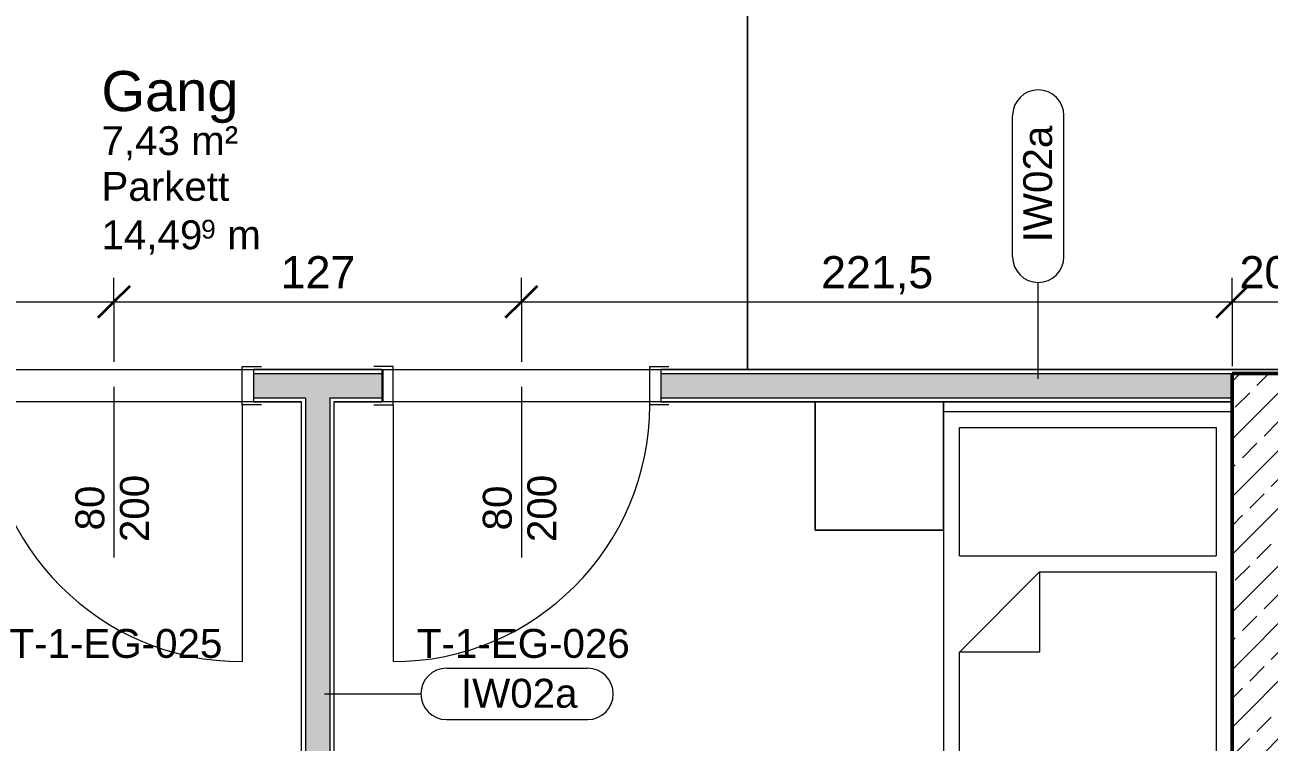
# Model space of a CAD drawing. Header units: metres. Extents: x -2.6 to 53.4, y 58.8 to 100.4.
# Drawn here: x 34.595 to 38.474, y 73.695 to 75.93 of the extents above; entities that cross this region are included whole.
import ezdxf

# ---------------------------------------------------------------- set-up
doc = ezdxf.new("R2010")
doc.units = ezdxf.units.M
doc.linetypes.add('Verdeckt', pattern=[0.003, 0.002, -0.001])
for name, color, linetype, lineweight in [('A_Bemassung-50_', 4, 'Continuous', 9), ('A_Bemassung_', 4, 'Continuous', 9), ('A_Beschriftung_', 7, 'Continuous', 9), ('A_Decken', 8, 'Continuous', 13), ('A_Moebel', 6, 'Continuous', 13), ('A_Raeume', 7, 'Continuous', 13), ('A_Raeume_', 7, 'Continuous', 5), ('A_Raeume_Beschriftung_', 7, 'Continuous', 9), ('A_Tueren', 31, 'Continuous', 13), ('A_Waende', 7, 'Continuous', 13)]:
    doc.layers.add(name, color=color, linetype=linetype, lineweight=lineweight)
doc.styles.add('Arial_2', font='arial.ttf', dxfattribs={"height": 0.09})
doc.styles.add('Arial_3', font='arial.ttf', dxfattribs={"height": 0.125})
doc.styles.add('Arial_4', font='arial.ttf', dxfattribs={"height": 0.05849})
doc.styles.add('Arial_5', font='arial.ttf', dxfattribs={"height": 0.1})
doc.dimstyles.new('WGA-Bemaßung_3', dxfattribs={"dimscale": 0.3048, "dimtxt": 0.102026, "dimasz": 0.328084, "dimexe": 0.246063, "dimexo": 0.0625, "dimgap": 0.04101, "dimtad": 1, "dimdec": 1, "dimlfac": 100, "dimrnd": 0.5, "dimdsep": 46, "dimtxsty": 'Arial_5', "dimblk1": 'OBLIQUE', "dimblk2": 'OBLIQUE', "dimsah": 1, "dimcen": 0.09, "dimdle": 0.246063, "dimazin": 2, "dimtfac": 1, "dimtdec": 4, "dimtix": 1, "dimtmove": 0, "dimatfit": 3, "dimfxl": 0.656168, "dimfxlon": 1, "dimtvp": 1, "dimtolj": 1, "dimtzin": 0, "dimarcsym": 2})

# ---------------------------------------------------------------- blocks, each defined once
blk = doc.blocks.new('UZ_D1 - SL_0800x2000_Zimmertür_Stahlzarge_GK-7175508-263_PP_00EG_BT1')
at = {"layer": 'A_Tueren', "lineweight": 5}
for p, q in [((-0.4, 0.06), (-0.46, 0.06)), ((-0.4, -0.06), (-0.4, 0.06)), ((0.4, 0.06), (0.46, 0.06)), ((0.4, -0.06), (0.4, 0.06)), ((-0.46, -0.06), (-0.4, -0.06)), ((0.46, -0.06), (0.4, -0.06)), ((0.4, -0.06), (0.4, -0.86))]:
    blk.add_line(p, q, dxfattribs=at)
blk.add_arc((0.4, -0.06), 0.8, 180, 270, dxfattribs=at)
blk = doc.blocks.new('UZ_D1 - SL_0800x2000_Zimmertür_Stahlzarge_GK-7175678-263_PP_00EG_BT1')
at = {"layer": 'A_Tueren', "lineweight": 5}
for p, q in [((0.4, 0.06), (0.4, 0.86)), ((-0.46, 0.06), (-0.4, 0.06)), ((-0.4, 0.06), (-0.4, -0.06)), ((0.4, 0.06), (0.4, -0.06)), ((0.46, 0.06), (0.4, 0.06)), ((-0.4, -0.06), (-0.46, -0.06)), ((0.4, -0.06), (0.46, -0.06))]:
    blk.add_line(p, q, dxfattribs=at)
blk.add_arc((0.4, 0.06), 0.8, 90, 180, dxfattribs=at)
blk = doc.blocks.new('Moeb_Bett - Einzelbett 090x210-V61-263_PP_00EG_BT1')
at = {"layer": 'A_Moebel', "color": 8}
for p, q in [((-0.85, 1.05), (-0.85, 0.65)), ((-0.45, 1.05), (-0.85, 1.05)), ((-0.85, 1.05), (-0.45, 1.05)), ((-0.85, 0.65), (-0.85, 1.05)), ((-0.45, 1.05), (-0.45, -1.05)), ((-0.45, 0.65), (-0.45, 1.05)), ((-0.45, 1.05), (-0.45, 0.65)), ((-0.45, 1.02), (0.45, 1.02)), ((-0.4, 0.97), (0.4, 0.97)), ((-0.4, 0.57), (-0.4, 0.97)), ((0.4, 0.97), (0.4, 0.57)), ((-0.85, 0.65), (-0.45, 0.65)), ((-0.45, 0.65), (-0.85, 0.65)), ((-0.4, 0.57), (0.4, 0.57)), ((-0.4, 0.27), (-0.15, 0.52)), ((-0.15, 0.52), (-0.15, 0.27)), ((-0.15, 0.52), (0.4, 0.52)), ((0.4, 0.52), (0.4, -1)), ((-0.15, 0.27), (-0.4, 0.27)), ((-0.4, -1), (-0.4, 0.27)), ((-0.4, -1), (0.4, -1)), ((-0.45, -1.05), (-0.3506, -1.05)), ((-0.3506, -1.05), (0.4494, -1.05))]:
    blk.add_line(p, q, dxfattribs=at)
blk = doc.blocks.new('BS_Tuer_PP - unten-10002439-263_PP_00EG_BT1')
at = {"layer": 'A_Beschriftung_'}
blk.add_line((0, 0.000124), (0, -0.010513), dxfattribs=at)
blk = doc.blocks.new('BS_Wand_Lollipop - rechts_oben-2026913-263_PP_00EG_BT1')
at = {"layer": 'A_Beschriftung_'}
for p, q in [((0.0046, 0.0016), (0.0134, 0.0016)), ((-0.003, 0), (0.003, 0)), ((0.0046, -0.0016), (0.0134, -0.0016))]:
    blk.add_line(p, q, dxfattribs=at)
for centre, start, end in [((0.0046, 0), 90, 270), ((0.0134, 0), 270, 90)]:
    blk.add_arc(centre, 0.0016, start, end, dxfattribs=at)
blk = doc.blocks.new('DIMBLOCK611-263_PP_00EG_BT1')
at = {"layer": 'A_Bemassung-50_', "transparency": 16777216}
for p, q in [((32.6577, 75.0668), (32.6577, 75.1418)), ((34.8727, 75.0668), (34.8727, 75.1418)), ((32.6577, 75.0668), (34.8727, 75.0668)), ((32.6577, 75.0668), (32.6577, 74.8668)), ((34.8727, 75.0668), (34.8727, 74.88))]:
    blk.add_line(p, q, dxfattribs=at)
at = {"layer": 'A_Bemassung-50_', "lineweight": 35, "transparency": 16777216}
for p, q in [((32.6577, 75.0668), (32.7077, 75.1168)), ((34.8727, 75.0668), (34.9227, 75.1168)), ((32.6577, 75.0668), (32.6077, 75.0168)), ((34.8727, 75.0668), (34.8227, 75.0168))]:
    blk.add_line(p, q, dxfattribs=at)
at = {"layer": 'A_Bemassung-50_', "color": 0, "transparency": 16777216, "insert": (33.5917, 75.2092), "char_height": 0.1, "width": 0.416266, "attachment_point": 1, "line_spacing_factor": 0.941778, "style": 'Arial_5'}
blk.add_mtext('221,5', dxfattribs=at)
blk = doc.blocks.new('_Oblique')
at = {"color": 0, "linetype": 'ByBlock', "lineweight": -2}
blk.add_line((-0.5, -0.5), (0.5, 0.5), dxfattribs=at)
blk = doc.blocks.new('DIMBLOCK612-263_PP_00EG_BT1')
at = {"layer": 'A_Bemassung-50_', "transparency": 16777216}
for p, q in [((34.8727, 75.0668), (34.8727, 75.1418)), ((36.1427, 75.0668), (36.1427, 75.1418)), ((34.8727, 75.0668), (36.1427, 75.0668)), ((34.8727, 75.0668), (34.8727, 74.88)), ((36.1427, 75.0668), (36.1427, 74.88))]:
    blk.add_line(p, q, dxfattribs=at)
at = {"layer": 'A_Bemassung-50_', "lineweight": 35, "transparency": 16777216}
for p, q in [((34.8727, 75.0668), (34.9227, 75.1168)), ((36.1427, 75.0668), (36.1927, 75.1168)), ((34.8727, 75.0668), (34.8227, 75.0168)), ((36.1427, 75.0668), (36.0927, 75.0168))]:
    blk.add_line(p, q, dxfattribs=at)
at = {"layer": 'A_Bemassung-50_', "color": 0, "transparency": 16777216, "insert": (35.3923, 75.2092), "char_height": 0.1, "width": 0.276883, "attachment_point": 1, "line_spacing_factor": 0.941778, "style": 'Arial_5'}
blk.add_mtext('127', dxfattribs=at)
blk = doc.blocks.new('DIMBLOCK613-263_PP_00EG_BT1')
at = {"layer": 'A_Bemassung-50_', "transparency": 16777216}
for p, q in [((36.1427, 75.0668), (36.1427, 75.1418)), ((38.3582, 75.0668), (38.3582, 75.1418)), ((36.1427, 75.0668), (38.3582, 75.0668)), ((36.1427, 75.0668), (36.1427, 74.88)), ((38.3582, 75.0668), (38.3582, 74.8668))]:
    blk.add_line(p, q, dxfattribs=at)
at = {"layer": 'A_Bemassung-50_', "lineweight": 35, "transparency": 16777216}
for p, q in [((36.1427, 75.0668), (36.1927, 75.1168)), ((38.3582, 75.0668), (38.4082, 75.1168)), ((36.1427, 75.0668), (36.0927, 75.0168)), ((38.3582, 75.0668), (38.3082, 75.0168))]:
    blk.add_line(p, q, dxfattribs=at)
at = {"layer": 'A_Bemassung-50_', "color": 0, "transparency": 16777216, "insert": (37.077, 75.2092), "char_height": 0.1, "width": 0.416266, "attachment_point": 1, "line_spacing_factor": 0.941778, "style": 'Arial_5'}
blk.add_mtext('221,5', dxfattribs=at)
blk = doc.blocks.new('DIMBLOCK614-263_PP_00EG_BT1')
at = {"layer": 'A_Bemassung-50_', "transparency": 16777216}
for p, q in [((38.3582, 75.0668), (38.3582, 75.1418)), ((38.5582, 75.0668), (38.5582, 75.1418)), ((38.3582, 75.0668), (38.5582, 75.0668)), ((38.3582, 75.0668), (38.3582, 74.8668)), ((38.5582, 75.0668), (38.5582, 74.8668))]:
    blk.add_line(p, q, dxfattribs=at)
at = {"layer": 'A_Bemassung-50_', "lineweight": 35, "transparency": 16777216}
for p, q in [((38.3582, 75.0668), (38.4082, 75.1168)), ((38.5582, 75.0668), (38.6082, 75.1168)), ((38.3582, 75.0668), (38.3082, 75.0168)), ((38.5582, 75.0668), (38.5082, 75.0168))]:
    blk.add_line(p, q, dxfattribs=at)
at = {"layer": 'A_Bemassung-50_', "color": 0, "transparency": 16777216, "insert": (38.3813, 75.2092), "char_height": 0.1, "width": 0.184588, "attachment_point": 1, "line_spacing_factor": 0.941778, "style": 'Arial_5'}
blk.add_mtext('20', dxfattribs=at)

msp = doc.modelspace()

# ---------------------------------------------------------------- hatches: boundary and pattern name
at = {"layer": 'A_Waende', "lineweight": 5}
h = msp.add_hatch(dxfattribs=at)
h.set_pattern_fill('FP_76', color=250, angle=-225, style=0, pattern_type=2)
h.set_pattern_definition([(225, (35.50807, 74.85574), (-0.1270034, -0.2539998), [0.02245, -0.15715]), (225, (35.45999, 74.744015), (-0.1270034, -0.2539998), [0.02245, -0.15715]), (225, (35.444435, 74.85574), (-0.1270034, -0.2539998), [0.02245, -0.15715]), (225, (35.39706, 74.74472), (-0.1270034, -0.2539998), [0.02245, -0.15715]), (251.565, (35.49181, 74.839475), (-0.1270007, -0.50799766), [0.0502, -0.35141]), (251.565, (35.476254, 74.79139), (-0.1270007, -0.50799766), [0.0502, -0.35141]), (251.565, (35.42817, 74.839475), (-0.1270007, -0.50799766), [0.0502, -0.35141]), (251.565, (35.412615, 74.79139), (-0.1270007, -0.50799766), [0.0502, -0.35141]), (315, (35.49181, 74.74472), (-0.1270034, 0.2539998), [0.02245, -0.15715]), (315, (35.444435, 74.85574), (-0.1270034, 0.2539998), [0.02245, -0.15715]), (315, (35.42888, 74.744015), (-0.1270034, 0.2539998), [0.02245, -0.15715]), (315, (35.380795, 74.85574), (-0.1270034, 0.2539998), [0.02245, -0.15715]), (288.435, (35.476254, 74.79139), (-0.1270007, 0.50799766), [0.0502, -0.35141]), (288.435, (35.460698, 74.839475), (-0.1270007, 0.50799766), [0.0502, -0.35141]), (288.435, (35.412615, 74.79139), (-0.1270007, 0.50799766), [0.0502, -0.35141]), (288.435, (35.39706, 74.839475), (-0.1270007, 0.50799766), [0.0502, -0.35141])])
h.paths.add_polyline_path([(38.3577, 74.768), (38.3582, 74.768), (38.3577, 74.843), (36.5777, 74.843), (36.5777, 74.768), (38.1137, 74.768)])
h.paths.add_polyline_path([(35.7077, 74.768), (35.7077, 74.843), (35.3077, 74.843), (35.3077, 74.768), (35.5577, 74.768)])
h.paths.add_polyline_path([(32.6577, 74.768), (34.4377, 74.768), (34.4374, 74.843), (32.6577, 74.843)])
h = msp.add_hatch(dxfattribs=at)
h.set_pattern_fill('FP_4', color=250, style=0, pattern_type=2)
h.set_pattern_definition([(45, (0, 0), (-0.08980256, 0.08980256), []), (45, (0.0898, 0), (-0.08980256, 0.08980256), [0.0635, -0.03175])])
h.paths.add_polyline_path([(38.3582, 71.178), (38.5582, 71.178), (38.5582, 74.843), (38.3582, 74.843), (38.3582, 71.2555)])
h = msp.add_hatch(dxfattribs=at)
h.set_pattern_fill('FP_75', color=250, angle=315, style=0, pattern_type=2)
h.set_pattern_definition([(135, (35.55757, 72.96635), (-0.254, 0.1270034), [0.02245, -0.15715]), (135, (35.44656, 73.013725), (-0.254, 0.1270034), [0.02245, -0.15715]), (135, (35.55757, 73.02999), (-0.254, 0.1270034), [0.02245, -0.15715]), (135, (35.44656, 73.077365), (-0.254, 0.1270034), [0.02245, -0.15715]), (161.565, (35.54131, 72.982612), (-0.5079977, 0.1270007), [0.0502, -0.35141]), (161.565, (35.49393, 72.998876), (-0.5079977, 0.1270007), [0.0502, -0.35141]), (161.565, (35.54131, 73.04625), (-0.50799766, 0.1270007), [0.0502, -0.35141]), (161.565, (35.49464, 73.06181), (-0.50799766, 0.1270007), [0.0502, -0.35141]), (225, (35.44656, 72.98261), (0.254, 0.1270034), [0.02245, -0.15715]), (225, (35.55757, 73.02999), (0.254, 0.1270034), [0.02245, -0.15715]), (225, (35.44656, 73.04625), (0.254, 0.1270034), [0.02245, -0.15715]), (225, (35.55757, 73.09363), (0.254, 0.1270034), [0.02245, -0.15715]), (198.435, (35.49393, 72.998876), (0.5079977, 0.1270007), [0.0502, -0.35141]), (198.435, (35.542015, 73.014432), (0.5079977, 0.1270007), [0.0502, -0.35141]), (198.435, (35.49464, 73.06181), (0.50799766, 0.1270007), [0.0502, -0.35141]), (198.435, (35.542015, 73.07807), (0.50799766, 0.1270007), [0.0502, -0.35141])])
h.paths.add_polyline_path([(35.4702, 71.178), (35.5452, 71.178), (35.5452, 74.768), (35.4702, 74.768), (35.4702, 71.1976)])

# ---------------------------------------------------------------- linework, layer by layer
at = {"layer": 'A_Decken'}
for p, q in [((35.7077, 74.8555), (35.7113, 74.8555)), ((35.7113, 74.8555), (35.7113, 74.7555)), ((35.7113, 74.7555), (35.7077, 74.7555)), ((38.3577, 71.178), (38.3577, 74.7555))]:
    msp.add_line(p, q, dxfattribs=at)
at = {"layer": 'A_Raeume', "color": 8, "linetype": 'Verdeckt'}
msp.add_line((36.8477, 76.0555), (36.8477, 74.8555), dxfattribs=at)
at = {"layer": 'A_Raeume_', "flags": 128}
for points in [[(38.5582, 71.178), (42.3027, 71.178), (42.3027, 77.918), (41.2302, 77.918), (41.2302, 78.2005), (36.8477, 78.2005), (36.8477, 76.0555), (36.8477, 75.9177), (36.8477, 74.8555), (38.3582, 74.8555), (38.5582, 74.8555), (38.5582, 74.8055)], [(35.5077, 74.8555), (36.8477, 74.8555), (36.8477, 76.0555), (34.5707, 76.0555), (34.4302, 76.0555), (34.4177, 76.0555), (31.7152, 76.0555), (30.6602, 76.0555), (30.6602, 74.8555), (32.4561, 74.8555), (32.4577, 74.8555), (32.6577, 74.8555), (32.6593, 74.8555)], [(32.6577, 71.178), (35.4577, 71.178), (35.4577, 74.7555), (32.6577, 74.7555)], [(35.5577, 71.178), (38.3582, 71.178), (38.3582, 74.7555), (36.8477, 74.7555), (35.5577, 74.7555)]]:
    msp.add_lwpolyline(points, close=True, dxfattribs=at)
at = {"layer": 'A_Waende'}
for p, q in [((35.7077, 74.8555), (35.3077, 74.8555)), ((35.3077, 74.8555), (35.3077, 74.843)), ((35.3077, 74.843), (35.7077, 74.843)), ((35.7077, 74.8555), (35.7077, 74.843)), ((38.5582, 74.8555), (36.5777, 74.8555)), ((36.5777, 74.8555), (36.5777, 74.843)), ((36.5777, 74.843), (38.3582, 74.843)), ((35.3077, 74.768), (35.3077, 74.7555)), ((35.3077, 74.768), (35.4702, 74.768)), ((35.3077, 74.7555), (35.4577, 74.7555)), ((35.4577, 71.178), (35.4577, 74.7555)), ((35.4702, 74.768), (35.4702, 71.178)), ((35.5452, 74.768), (35.5452, 71.178)), ((35.5452, 74.768), (35.7077, 74.768)), ((35.5577, 74.7555), (35.5577, 71.178)), ((35.5577, 74.7555), (35.7077, 74.7555)), ((35.7077, 74.768), (35.7077, 74.7555)), ((36.5777, 74.768), (36.5777, 74.7555)), ((36.5777, 74.768), (38.3582, 74.768)), ((36.5777, 74.7555), (38.3582, 74.7555))]:
    msp.add_line(p, q, dxfattribs=at)
at = {"layer": 'A_Waende', "color": 250, "lineweight": 5}
for p, q in [((35.3077, 74.843), (35.3077, 74.768)), ((35.7077, 74.843), (35.7077, 74.768)), ((36.5777, 74.843), (36.5777, 74.768))]:
    msp.add_line(p, q, dxfattribs=at)
at = {"layer": 'A_Waende', "color": 50, "lineweight": 50}
for p in [(38.3582, 71.178), (38.5582, 74.843)]:
    msp.add_line(p, (38.3582, 74.843), dxfattribs=at)

# ---------------------------------------------------------------- block references
at = {"layer": 'A_Beschriftung_', "xscale": 49.99999999999998, "yscale": 49.99999999999998, "zscale": 49.99999999999998, "rotation": 89.99999999999991}
msp.add_blockref('BS_Wand_Lollipop - rechts_oben-2026913-263_PP_00EG_BT1', (37.7541, 74.9771), dxfattribs=at)
at = {"layer": 'A_Beschriftung_', "xscale": 49.99999999999998, "yscale": 49.99999999999998, "zscale": 49.99999999999998}
for name, p in [('BS_Tuer_PP - unten-10002439-263_PP_00EG_BT1', (34.8727, 74.7955)), ('BS_Tuer_PP - unten-10002439-263_PP_00EG_BT1', (36.1427, 74.7955)), ('BS_Wand_Lollipop - rechts_oben-2026913-263_PP_00EG_BT1', (35.6793, 73.845))]:
    msp.add_blockref(name, p, dxfattribs=at)
at = {"layer": 'A_Moebel', "color": 8}
msp.add_blockref('Moeb_Bett - Einzelbett 090x210-V61-263_PP_00EG_BT1', (37.9082, 73.7055), dxfattribs=at)
at = {"layer": 'A_Tueren'}
msp.add_blockref('UZ_D1 - SL_0800x2000_Zimmertür_Stahlzarge_GK-7175508-263_PP_00EG_BT1', (34.8727, 74.8055), dxfattribs=at)
at = {"layer": 'A_Tueren', "rotation": 180}
msp.add_blockref('UZ_D1 - SL_0800x2000_Zimmertür_Stahlzarge_GK-7175678-263_PP_00EG_BT1', (36.1427, 74.8055), dxfattribs=at)

# ---------------------------------------------------------------- texts
at = {"layer": 'A_Beschriftung_', "char_height": 0.09, "attachment_point": 1, "rotation": 90, "style": 'Arial_2'}
for s, insert, width in [('IW02a', (37.7071, 75.2523), 0.43692), ('200', (34.8914, 74.318), 0.252532), ('200', (36.1614, 74.318), 0.252532), ('80', (34.7525, 74.3544), 0.168354), ('80', (36.0225, 74.3544), 0.168354)]:
    msp.add_mtext(s, dxfattribs=dict(at, insert=insert, width=width))
at = {"layer": 'A_Beschriftung_', "char_height": 0.09, "attachment_point": 1, "style": 'Arial_2'}
for s, insert, width in [('T-1-EG-025', (34.547, 74.0473), 0.789662), ('T-1-EG-026', (35.817, 74.0473), 0.789662), ('IW02a', (35.9545, 73.892), 0.43692)]:
    msp.add_mtext(s, dxfattribs=dict(at, insert=insert, width=width))
at = {"layer": 'A_Raeume_Beschriftung_', "attachment_point": 1}
for s, insert, char_height, width, style in [('Gang', (34.8337, 75.786), 0.125, 0.51308, 'Arial_3'), ('7,43 m²', (34.8337, 75.614), 0.09, 0.505063, 'Arial_2'), ('Parkett', (34.8337, 75.4715), 0.09, 0.464979, 'Arial_2'), ('9', (35.1446, 75.3224), 0.0585, 0.056118, 'Arial_4'), ('14,49', (34.8337, 75.3206), 0.09, 0.376793, 'Arial_2'), (' m', (35.1909, 75.3206), 0.09, 0.164346, 'Arial_2')]:
    msp.add_mtext(s, dxfattribs=dict(at, insert=insert, char_height=char_height, width=width, style=style))

# ---------------------------------------------------------------- dimensions: what is measured, and where the dimension line sits
at = {"layer": 'A_Bemassung_'}
for base, p1, p2, override, picture, middle in [((34.8727, 75.0668), (32.6577, 74.8668), (34.8727, 74.88), {"dimpost": '<>', "dimfxl": 2.215039}, 'DIMBLOCK611-263_PP_00EG_BT1', (33.7652, 75.1304)), ((36.1427, 75.0668), (34.8727, 74.88), (36.1427, 74.88), {"dimpost": '<>', "dimfxl": 1.27}, 'DIMBLOCK612-263_PP_00EG_BT1', (35.5077, 75.1295)), ((38.35824, 75.06683), (36.14267, 74.88002), (38.35824, 74.86683), {"dimpost": '<>', "dimfxl": 2.215609}, 'DIMBLOCK613-263_PP_00EG_BT1', (37.25045, 75.13039)), ((38.5582, 75.0668), (38.3582, 74.8668), (38.5582, 74.8668), {"dimpost": '<>', "dimfxl": 0.2}, 'DIMBLOCK614-263_PP_00EG_BT1', (38.4582, 75.1304))]:
    dim = msp.add_linear_dim(base=base, p1=p1, p2=p2, dimstyle='WGA-Bemaßung_3', override=override, dxfattribs=at)
    dim.commit()
    dim.dimension.update_dxf_attribs({"geometry": picture, "text_midpoint": middle})

doc.saveas('drawing.dxf')
